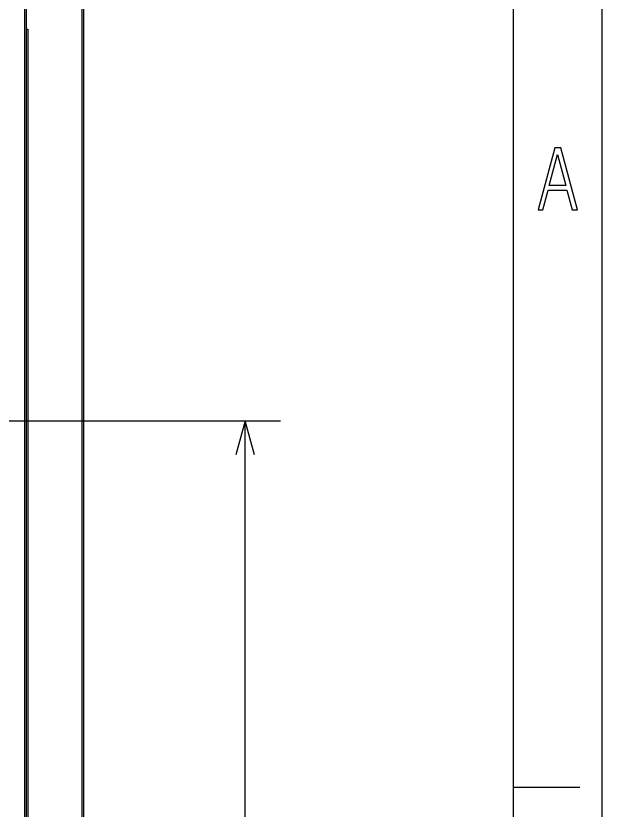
# Model space of a CAD drawing. Extents: x 0 to 420, y 0 to 297.
# Drawn here: x 386.96 to 420, y 221.4 to 266.22 of the extents above; entities that cross this region are included whole.
import ezdxf

# ---------------------------------------------------------------- set-up
doc = ezdxf.new("R2010")
doc.units = 0
doc.layers.get('0').update_dxf_attribs({"linetype": 'CONTINUOUS'})

msp = doc.modelspace()

# ---------------------------------------------------------------- linework, layer by layer
at = {"color": 7}
for p, q in [((420, 0), (420, 297)), ((415, 5), (415, 292)), ((387.449921, 172.397491), (387.449921, 271.453064)), ((387.538818, 271.430817), (387.538818, 265.458618)), ((390.67215, 271.541931), (390.67215, 172.353058)), ((390.761047, 271.453064), (390.761047, 172.397491)), ((387.538818, 265.458618), (387.627686, 265.458618)), ((387.538818, 265.458618), (387.538818, 177.9086)), ((387.627686, 265.458618), (387.627686, 177.9086)), ((415, 222.699997), (418.75, 222.699997))]:
    msp.add_line(p, q, dxfattribs=at)
at = {"color": 34}
for p, q in [((370.038818, 243.375275), (401.878418, 243.375275)), ((399.878418, 166.430832), (399.878418, 243.375275))]:
    msp.add_line(p, q, dxfattribs=at)
at = {"color": 7}
for points in [[(416.388916, 255.275833), (416.661407, 255.275833), (416.962067, 256.375153), (418.019135, 256.375153), (418.315094, 255.275833), (418.611053, 255.275833), (417.676178, 258.775818), (417.333221, 258.775818)], [(417.013763, 256.642944), (417.488251, 258.390594), (417.958038, 256.642944)]]:
    msp.add_lwpolyline(points, close=True, dxfattribs=at)
at = {"color": 34}
msp.add_lwpolyline([(400.396057, 241.44342), (399.878418, 243.375275), (399.360779, 241.44342)], dxfattribs=at)

doc.saveas('drawing.dxf')
